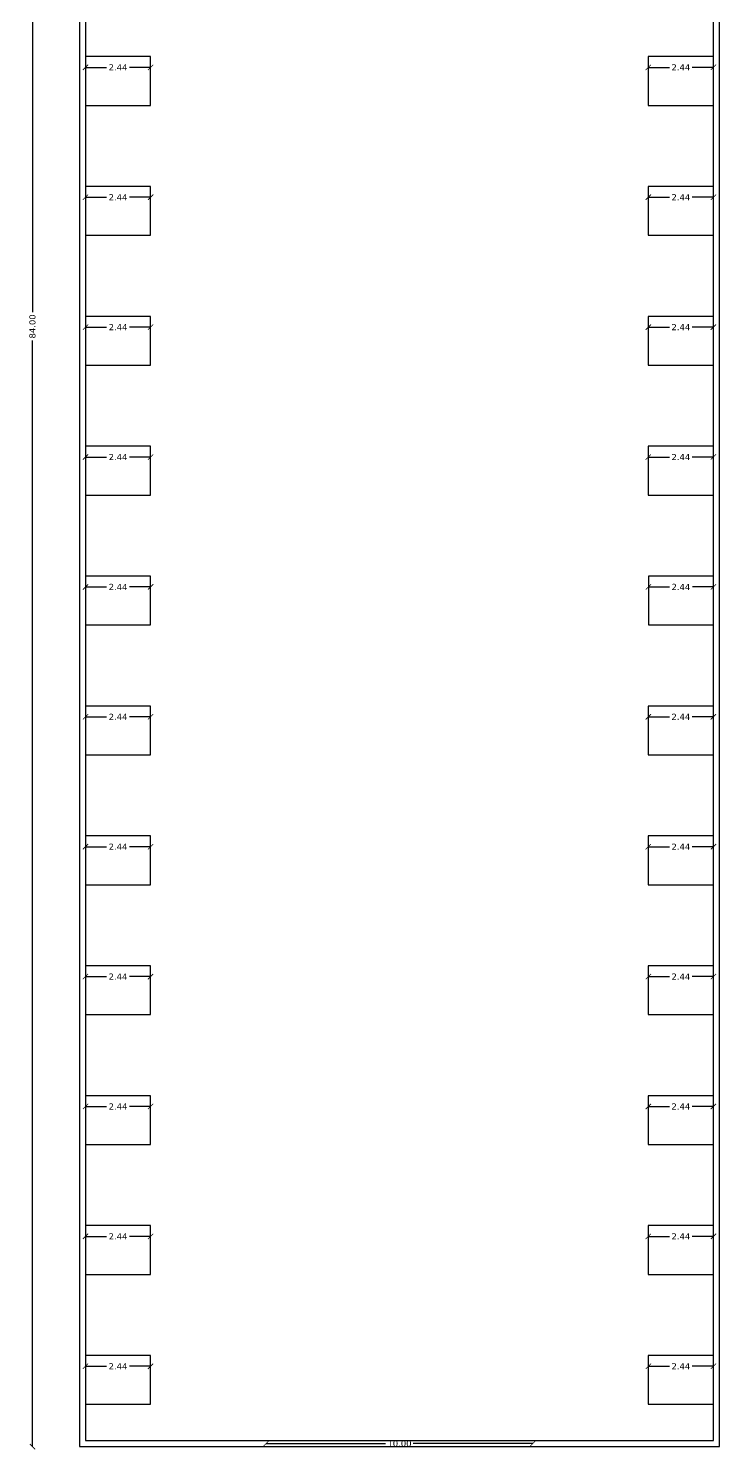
# Model space of a CAD drawing. Header units: metres. Extents: x 1610 to 5629, y 732 to 3974.
# Drawn here: x 1611.4 to 1637.3, y 806.7 to 860 of the extents above; entities that cross this region are included whole.
import ezdxf

# ---------------------------------------------------------------- set-up
doc = ezdxf.new("R2010")
doc.units = ezdxf.units.M
doc.header["$MEASUREMENT"] = 0
doc.header["$PDMODE"] = 2
doc.header["$PDSIZE"] = 50
doc.layers.get('0').update_dxf_attribs({"lineweight": 0})
doc.layers.get('Defpoints').update_dxf_attribs({"lineweight": 0})
for name, color, linetype in [('BLK_2_FLR_0_BLT_UP_AREA', 18, 'Continuous'), ('BLK_2_FLR_0_EXIT_WIDTH_DOOR', 2, 'Continuous'), ('BLK_2_FLR_0_REGULAR_ROOM', 117, 'Continuous'), ('BLK_2_FLR_0_ROOM_1_LIGHT_VENTILATION_1', 3, 'Continuous')]:
    doc.layers.add(name, color=color, linetype=linetype)
doc.layers.add('WORKSHOP_AREA', color=121, linetype='Continuous', lineweight=0)
doc.styles.get("Standard").update_dxf_attribs({"font": 'verdana.ttf', "height": 0.23})
doc.dimstyles.new('123', dxfattribs={"dimtxt": 0.3, "dimasz": 0.2, "dimexe": 0.18, "dimexo": 0.0625, "dimgap": 0.09, "dimtad": 0, "dimzin": 0, "dimdsep": 46, "dimtxsty": 'Standard', "dimblk": 'ARCHTICK', "dimcen": 0.09, "dimse1": 1, "dimse2": 1, "dimadec": 3, "dimazin": 0, "dimtfac": 1, "dimtofl": 0, "dimtmove": 0, "dimatfit": 3, "dimfxl": 0, "dimtolj": 1, "dimtzin": 0, "dimarcsym": 0})

# ---------------------------------------------------------------- blocks, each defined once
blk = doc.blocks.new('_ArchTick')
at = {"color": 0, "linetype": 'ByBlock', "const_width": 0.15}
blk.add_lwpolyline([(-0.5, -0.5), (0.5, 0.5)], dxfattribs=at)
blk = doc.blocks.new('*D89')
at = {"color": 0, "lineweight": -2}
for p, q in [((1611.575, 890.808), (1611.575, 849.338)), ((1611.575, 806.808), (1611.575, 848.278))]:
    blk.add_line(p, q, dxfattribs=at)
at = {"layer": 'Defpoints', "color": 0}
for p in [(1613.335, 890.808), (1611.575, 806.808), (1613.335, 806.808)]:
    blk.add_point(p, dxfattribs=at)
at = {"color": 0, "lineweight": -2, "xscale": 0.2, "yscale": 0.2, "zscale": 0.2}
for p, rotation in [((1611.575, 890.808), 90), ((1611.575, 806.808), 270)]:
    blk.add_blockref('_ArchTick', p, dxfattribs=dict(at, rotation=rotation))
at = {"color": 0, "insert": (1611.575, 848.808), "char_height": 0.23, "attachment_point": 5, "rotation": 90}
blk.add_mtext('\\A1;84.00', dxfattribs=at)
blk = doc.blocks.new('*D91')
at = {"layer": 'BLK_2_FLR_0_EXIT_WIDTH_DOOR', "color": 0, "lineweight": -2}
for p, q in [((1620.335, 806.923), (1624.817, 806.923)), ((1630.335, 806.923), (1625.853, 806.923))]:
    blk.add_line(p, q, dxfattribs=at)
at = {"layer": 'Defpoints', "color": 0}
for p in [(1620.335, 806.923), (1630.335, 806.923), (1630.335, 806.923)]:
    blk.add_point(p, dxfattribs=at)
at = {"layer": 'BLK_2_FLR_0_EXIT_WIDTH_DOOR', "color": 0, "lineweight": -2, "xscale": 0.2, "yscale": 0.2, "zscale": 0.2, "rotation": 180}
blk.add_blockref('_ArchTick', (1620.335, 806.923), dxfattribs=at)
at = {"layer": 'BLK_2_FLR_0_EXIT_WIDTH_DOOR', "color": 0, "lineweight": -2, "xscale": 0.2, "yscale": 0.2, "zscale": 0.2}
blk.add_blockref('_ArchTick', (1630.335, 806.923), dxfattribs=at)
at = {"layer": 'BLK_2_FLR_0_EXIT_WIDTH_DOOR', "color": 0, "lineweight": -3, "insert": (1625.335, 806.923), "char_height": 0.23, "attachment_point": 5}
blk.add_mtext('\\A1;10.00', dxfattribs=at)
blk = doc.blocks.new('*D92')
at = {"layer": 'BLK_2_FLR_0_ROOM_1_LIGHT_VENTILATION_1', "color": 0, "lineweight": -2}
for p, q in [((1613.565, 843.911), (1614.356, 843.911)), ((1616.005, 843.911), (1615.214, 843.911))]:
    blk.add_line(p, q, dxfattribs=at)
at = {"layer": 'Defpoints', "color": 0}
for p in [(1613.565, 844.315), (1616.005, 844.315), (1613.565, 843.911)]:
    blk.add_point(p, dxfattribs=at)
at = {"layer": 'BLK_2_FLR_0_ROOM_1_LIGHT_VENTILATION_1', "color": 0, "lineweight": -2, "xscale": 0.2, "yscale": 0.2, "zscale": 0.2, "rotation": 180}
blk.add_blockref('_ArchTick', (1613.565, 843.911), dxfattribs=at)
at = {"layer": 'BLK_2_FLR_0_ROOM_1_LIGHT_VENTILATION_1', "color": 0, "lineweight": -2, "xscale": 0.2, "yscale": 0.2, "zscale": 0.2}
blk.add_blockref('_ArchTick', (1616.005, 843.911), dxfattribs=at)
at = {"layer": 'BLK_2_FLR_0_ROOM_1_LIGHT_VENTILATION_1', "color": 0, "insert": (1614.785, 843.911), "char_height": 0.23, "attachment_point": 5}
blk.add_mtext('\\A1;2.44', dxfattribs=at)
blk = doc.blocks.new('*D93')
at = {"layer": 'BLK_2_FLR_0_ROOM_1_LIGHT_VENTILATION_1', "color": 0, "lineweight": -2}
for p, q in [((1613.565, 839.041), (1614.356, 839.041)), ((1616.005, 839.041), (1615.214, 839.041))]:
    blk.add_line(p, q, dxfattribs=at)
at = {"layer": 'Defpoints', "color": 0}
for p in [(1613.565, 839.445), (1616.005, 839.445), (1613.565, 839.041)]:
    blk.add_point(p, dxfattribs=at)
at = {"layer": 'BLK_2_FLR_0_ROOM_1_LIGHT_VENTILATION_1', "color": 0, "lineweight": -2, "xscale": 0.2, "yscale": 0.2, "zscale": 0.2, "rotation": 180}
blk.add_blockref('_ArchTick', (1613.565, 839.041), dxfattribs=at)
at = {"layer": 'BLK_2_FLR_0_ROOM_1_LIGHT_VENTILATION_1', "color": 0, "lineweight": -2, "xscale": 0.2, "yscale": 0.2, "zscale": 0.2}
blk.add_blockref('_ArchTick', (1616.005, 839.041), dxfattribs=at)
at = {"layer": 'BLK_2_FLR_0_ROOM_1_LIGHT_VENTILATION_1', "color": 0, "insert": (1614.785, 839.041), "char_height": 0.23, "attachment_point": 5}
blk.add_mtext('\\A1;2.44', dxfattribs=at)
blk = doc.blocks.new('*D94')
at = {"layer": 'BLK_2_FLR_0_ROOM_1_LIGHT_VENTILATION_1', "color": 0, "lineweight": -2}
for p, q in [((1613.565, 834.171), (1614.356, 834.171)), ((1616.005, 834.171), (1615.214, 834.171))]:
    blk.add_line(p, q, dxfattribs=at)
at = {"layer": 'Defpoints', "color": 0}
for p in [(1613.565, 834.575), (1616.005, 834.575), (1613.565, 834.171)]:
    blk.add_point(p, dxfattribs=at)
at = {"layer": 'BLK_2_FLR_0_ROOM_1_LIGHT_VENTILATION_1', "color": 0, "lineweight": -2, "xscale": 0.2, "yscale": 0.2, "zscale": 0.2, "rotation": 180}
blk.add_blockref('_ArchTick', (1613.565, 834.171), dxfattribs=at)
at = {"layer": 'BLK_2_FLR_0_ROOM_1_LIGHT_VENTILATION_1', "color": 0, "lineweight": -2, "xscale": 0.2, "yscale": 0.2, "zscale": 0.2}
blk.add_blockref('_ArchTick', (1616.005, 834.171), dxfattribs=at)
at = {"layer": 'BLK_2_FLR_0_ROOM_1_LIGHT_VENTILATION_1', "color": 0, "insert": (1614.785, 834.171), "char_height": 0.23, "attachment_point": 5}
blk.add_mtext('\\A1;2.44', dxfattribs=at)
blk = doc.blocks.new('*D95')
at = {"layer": 'BLK_2_FLR_0_ROOM_1_LIGHT_VENTILATION_1', "color": 0, "lineweight": -2}
for p, q in [((1613.564, 829.301), (1614.355, 829.301)), ((1616.004, 829.301), (1615.213, 829.301))]:
    blk.add_line(p, q, dxfattribs=at)
at = {"layer": 'Defpoints', "color": 0}
for p in [(1613.564, 829.705), (1616.004, 829.705), (1613.564, 829.301)]:
    blk.add_point(p, dxfattribs=at)
at = {"layer": 'BLK_2_FLR_0_ROOM_1_LIGHT_VENTILATION_1', "color": 0, "lineweight": -2, "xscale": 0.2, "yscale": 0.2, "zscale": 0.2, "rotation": 180}
blk.add_blockref('_ArchTick', (1613.564, 829.301), dxfattribs=at)
at = {"layer": 'BLK_2_FLR_0_ROOM_1_LIGHT_VENTILATION_1', "color": 0, "lineweight": -2, "xscale": 0.2, "yscale": 0.2, "zscale": 0.2}
blk.add_blockref('_ArchTick', (1616.004, 829.301), dxfattribs=at)
at = {"layer": 'BLK_2_FLR_0_ROOM_1_LIGHT_VENTILATION_1', "color": 0, "insert": (1614.784, 829.301), "char_height": 0.23, "attachment_point": 5}
blk.add_mtext('\\A1;2.44', dxfattribs=at)
blk = doc.blocks.new('*D96')
at = {"layer": 'BLK_2_FLR_0_ROOM_1_LIGHT_VENTILATION_1', "color": 0, "lineweight": -2}
for p, q in [((1613.564, 824.431), (1614.355, 824.431)), ((1616.004, 824.431), (1615.213, 824.431))]:
    blk.add_line(p, q, dxfattribs=at)
at = {"layer": 'Defpoints', "color": 0}
for p in [(1613.564, 824.835), (1616.004, 824.835), (1613.564, 824.431)]:
    blk.add_point(p, dxfattribs=at)
at = {"layer": 'BLK_2_FLR_0_ROOM_1_LIGHT_VENTILATION_1', "color": 0, "lineweight": -2, "xscale": 0.2, "yscale": 0.2, "zscale": 0.2, "rotation": 180}
blk.add_blockref('_ArchTick', (1613.564, 824.431), dxfattribs=at)
at = {"layer": 'BLK_2_FLR_0_ROOM_1_LIGHT_VENTILATION_1', "color": 0, "lineweight": -2, "xscale": 0.2, "yscale": 0.2, "zscale": 0.2}
blk.add_blockref('_ArchTick', (1616.004, 824.431), dxfattribs=at)
at = {"layer": 'BLK_2_FLR_0_ROOM_1_LIGHT_VENTILATION_1', "color": 0, "insert": (1614.784, 824.431), "char_height": 0.23, "attachment_point": 5}
blk.add_mtext('\\A1;2.44', dxfattribs=at)
blk = doc.blocks.new('*D97')
at = {"layer": 'BLK_2_FLR_0_ROOM_1_LIGHT_VENTILATION_1', "color": 0, "lineweight": -2}
for p, q in [((1613.564, 819.561), (1614.355, 819.561)), ((1616.004, 819.561), (1615.213, 819.561))]:
    blk.add_line(p, q, dxfattribs=at)
at = {"layer": 'Defpoints', "color": 0}
for p in [(1613.564, 819.965), (1613.564, 819.561), (1616.004, 819.965)]:
    blk.add_point(p, dxfattribs=at)
at = {"layer": 'BLK_2_FLR_0_ROOM_1_LIGHT_VENTILATION_1', "color": 0, "lineweight": -2, "xscale": 0.2, "yscale": 0.2, "zscale": 0.2, "rotation": 180}
blk.add_blockref('_ArchTick', (1613.564, 819.561), dxfattribs=at)
at = {"layer": 'BLK_2_FLR_0_ROOM_1_LIGHT_VENTILATION_1', "color": 0, "lineweight": -2, "xscale": 0.2, "yscale": 0.2, "zscale": 0.2}
blk.add_blockref('_ArchTick', (1616.004, 819.561), dxfattribs=at)
at = {"layer": 'BLK_2_FLR_0_ROOM_1_LIGHT_VENTILATION_1', "color": 0, "insert": (1614.784, 819.561), "char_height": 0.23, "attachment_point": 5}
blk.add_mtext('\\A1;2.44', dxfattribs=at)
blk = doc.blocks.new('*D98')
at = {"layer": 'BLK_2_FLR_0_ROOM_1_LIGHT_VENTILATION_1', "color": 0, "lineweight": -2}
for p, q in [((1613.564, 814.691), (1614.355, 814.691)), ((1616.004, 814.691), (1615.213, 814.691))]:
    blk.add_line(p, q, dxfattribs=at)
at = {"layer": 'Defpoints', "color": 0}
for p in [(1613.564, 815.095), (1616.004, 815.095), (1613.564, 814.691)]:
    blk.add_point(p, dxfattribs=at)
at = {"layer": 'BLK_2_FLR_0_ROOM_1_LIGHT_VENTILATION_1', "color": 0, "lineweight": -2, "xscale": 0.2, "yscale": 0.2, "zscale": 0.2, "rotation": 180}
blk.add_blockref('_ArchTick', (1613.564, 814.691), dxfattribs=at)
at = {"layer": 'BLK_2_FLR_0_ROOM_1_LIGHT_VENTILATION_1', "color": 0, "lineweight": -2, "xscale": 0.2, "yscale": 0.2, "zscale": 0.2}
blk.add_blockref('_ArchTick', (1616.004, 814.691), dxfattribs=at)
at = {"layer": 'BLK_2_FLR_0_ROOM_1_LIGHT_VENTILATION_1', "color": 0, "insert": (1614.784, 814.691), "char_height": 0.23, "attachment_point": 5}
blk.add_mtext('\\A1;2.44', dxfattribs=at)
blk = doc.blocks.new('*D99')
at = {"layer": 'BLK_2_FLR_0_ROOM_1_LIGHT_VENTILATION_1', "color": 0, "lineweight": -2}
for p, q in [((1613.564, 809.821), (1614.355, 809.821)), ((1616.004, 809.821), (1615.213, 809.821))]:
    blk.add_line(p, q, dxfattribs=at)
at = {"layer": 'Defpoints', "color": 0}
for p in [(1613.564, 810.225), (1616.004, 810.225), (1613.564, 809.821)]:
    blk.add_point(p, dxfattribs=at)
at = {"layer": 'BLK_2_FLR_0_ROOM_1_LIGHT_VENTILATION_1', "color": 0, "lineweight": -2, "xscale": 0.2, "yscale": 0.2, "zscale": 0.2, "rotation": 180}
blk.add_blockref('_ArchTick', (1613.564, 809.821), dxfattribs=at)
at = {"layer": 'BLK_2_FLR_0_ROOM_1_LIGHT_VENTILATION_1', "color": 0, "lineweight": -2, "xscale": 0.2, "yscale": 0.2, "zscale": 0.2}
blk.add_blockref('_ArchTick', (1616.004, 809.821), dxfattribs=at)
at = {"layer": 'BLK_2_FLR_0_ROOM_1_LIGHT_VENTILATION_1', "color": 0, "insert": (1614.784, 809.821), "char_height": 0.23, "attachment_point": 5}
blk.add_mtext('\\A1;2.44', dxfattribs=at)
blk = doc.blocks.new('*D100')
at = {"layer": 'BLK_2_FLR_0_ROOM_1_LIGHT_VENTILATION_1', "color": 0, "lineweight": -2}
for p, q in [((1634.664, 809.821), (1635.455, 809.821)), ((1637.104, 809.821), (1636.313, 809.821))]:
    blk.add_line(p, q, dxfattribs=at)
at = {"layer": 'Defpoints', "color": 0}
for p in [(1634.664, 810.225), (1637.104, 810.225), (1634.664, 809.821)]:
    blk.add_point(p, dxfattribs=at)
at = {"layer": 'BLK_2_FLR_0_ROOM_1_LIGHT_VENTILATION_1', "color": 0, "lineweight": -2, "xscale": 0.2, "yscale": 0.2, "zscale": 0.2, "rotation": 180}
blk.add_blockref('_ArchTick', (1634.664, 809.821), dxfattribs=at)
at = {"layer": 'BLK_2_FLR_0_ROOM_1_LIGHT_VENTILATION_1', "color": 0, "lineweight": -2, "xscale": 0.2, "yscale": 0.2, "zscale": 0.2}
blk.add_blockref('_ArchTick', (1637.104, 809.821), dxfattribs=at)
at = {"layer": 'BLK_2_FLR_0_ROOM_1_LIGHT_VENTILATION_1', "color": 0, "insert": (1635.884, 809.821), "char_height": 0.23, "attachment_point": 5}
blk.add_mtext('\\A1;2.44', dxfattribs=at)
blk = doc.blocks.new('*D101')
at = {"layer": 'BLK_2_FLR_0_ROOM_1_LIGHT_VENTILATION_1', "color": 0, "lineweight": -2}
for p, q in [((1634.664, 814.691), (1635.455, 814.691)), ((1637.104, 814.691), (1636.313, 814.691))]:
    blk.add_line(p, q, dxfattribs=at)
at = {"layer": 'Defpoints', "color": 0}
for p in [(1634.664, 815.095), (1637.104, 815.095), (1634.664, 814.691)]:
    blk.add_point(p, dxfattribs=at)
at = {"layer": 'BLK_2_FLR_0_ROOM_1_LIGHT_VENTILATION_1', "color": 0, "lineweight": -2, "xscale": 0.2, "yscale": 0.2, "zscale": 0.2, "rotation": 180}
blk.add_blockref('_ArchTick', (1634.664, 814.691), dxfattribs=at)
at = {"layer": 'BLK_2_FLR_0_ROOM_1_LIGHT_VENTILATION_1', "color": 0, "lineweight": -2, "xscale": 0.2, "yscale": 0.2, "zscale": 0.2}
blk.add_blockref('_ArchTick', (1637.104, 814.691), dxfattribs=at)
at = {"layer": 'BLK_2_FLR_0_ROOM_1_LIGHT_VENTILATION_1', "color": 0, "insert": (1635.884, 814.691), "char_height": 0.23, "attachment_point": 5}
blk.add_mtext('\\A1;2.44', dxfattribs=at)
blk = doc.blocks.new('*D102')
at = {"layer": 'BLK_2_FLR_0_ROOM_1_LIGHT_VENTILATION_1', "color": 0, "lineweight": -2}
for p, q in [((1634.664, 819.561), (1635.455, 819.561)), ((1637.104, 819.561), (1636.313, 819.561))]:
    blk.add_line(p, q, dxfattribs=at)
at = {"layer": 'Defpoints', "color": 0}
for p in [(1634.664, 819.965), (1634.664, 819.561), (1637.104, 819.965)]:
    blk.add_point(p, dxfattribs=at)
at = {"layer": 'BLK_2_FLR_0_ROOM_1_LIGHT_VENTILATION_1', "color": 0, "lineweight": -2, "xscale": 0.2, "yscale": 0.2, "zscale": 0.2, "rotation": 180}
blk.add_blockref('_ArchTick', (1634.664, 819.561), dxfattribs=at)
at = {"layer": 'BLK_2_FLR_0_ROOM_1_LIGHT_VENTILATION_1', "color": 0, "lineweight": -2, "xscale": 0.2, "yscale": 0.2, "zscale": 0.2}
blk.add_blockref('_ArchTick', (1637.104, 819.561), dxfattribs=at)
at = {"layer": 'BLK_2_FLR_0_ROOM_1_LIGHT_VENTILATION_1', "color": 0, "insert": (1635.884, 819.561), "char_height": 0.23, "attachment_point": 5}
blk.add_mtext('\\A1;2.44', dxfattribs=at)
blk = doc.blocks.new('*D103')
at = {"layer": 'BLK_2_FLR_0_ROOM_1_LIGHT_VENTILATION_1', "color": 0, "lineweight": -2}
for p, q in [((1634.664, 824.431), (1635.455, 824.431)), ((1637.104, 824.431), (1636.313, 824.431))]:
    blk.add_line(p, q, dxfattribs=at)
at = {"layer": 'Defpoints', "color": 0}
for p in [(1634.664, 824.835), (1637.104, 824.835), (1634.664, 824.431)]:
    blk.add_point(p, dxfattribs=at)
at = {"layer": 'BLK_2_FLR_0_ROOM_1_LIGHT_VENTILATION_1', "color": 0, "lineweight": -2, "xscale": 0.2, "yscale": 0.2, "zscale": 0.2, "rotation": 180}
blk.add_blockref('_ArchTick', (1634.664, 824.431), dxfattribs=at)
at = {"layer": 'BLK_2_FLR_0_ROOM_1_LIGHT_VENTILATION_1', "color": 0, "lineweight": -2, "xscale": 0.2, "yscale": 0.2, "zscale": 0.2}
blk.add_blockref('_ArchTick', (1637.104, 824.431), dxfattribs=at)
at = {"layer": 'BLK_2_FLR_0_ROOM_1_LIGHT_VENTILATION_1', "color": 0, "insert": (1635.884, 824.431), "char_height": 0.23, "attachment_point": 5}
blk.add_mtext('\\A1;2.44', dxfattribs=at)
blk = doc.blocks.new('*D104')
at = {"layer": 'BLK_2_FLR_0_ROOM_1_LIGHT_VENTILATION_1', "color": 0, "lineweight": -2}
for p, q in [((1634.664, 829.301), (1635.455, 829.301)), ((1637.104, 829.301), (1636.313, 829.301))]:
    blk.add_line(p, q, dxfattribs=at)
at = {"layer": 'Defpoints', "color": 0}
for p in [(1634.664, 829.705), (1637.104, 829.705), (1634.664, 829.301)]:
    blk.add_point(p, dxfattribs=at)
at = {"layer": 'BLK_2_FLR_0_ROOM_1_LIGHT_VENTILATION_1', "color": 0, "lineweight": -2, "xscale": 0.2, "yscale": 0.2, "zscale": 0.2, "rotation": 180}
blk.add_blockref('_ArchTick', (1634.664, 829.301), dxfattribs=at)
at = {"layer": 'BLK_2_FLR_0_ROOM_1_LIGHT_VENTILATION_1', "color": 0, "lineweight": -2, "xscale": 0.2, "yscale": 0.2, "zscale": 0.2}
blk.add_blockref('_ArchTick', (1637.104, 829.301), dxfattribs=at)
at = {"layer": 'BLK_2_FLR_0_ROOM_1_LIGHT_VENTILATION_1', "color": 0, "insert": (1635.884, 829.301), "char_height": 0.23, "attachment_point": 5}
blk.add_mtext('\\A1;2.44', dxfattribs=at)
blk = doc.blocks.new('*D105')
at = {"layer": 'BLK_2_FLR_0_ROOM_1_LIGHT_VENTILATION_1', "color": 0, "lineweight": -2}
for p, q in [((1634.664, 834.171), (1635.455, 834.171)), ((1637.104, 834.171), (1636.313, 834.171))]:
    blk.add_line(p, q, dxfattribs=at)
at = {"layer": 'Defpoints', "color": 0}
for p in [(1634.664, 834.575), (1637.104, 834.575), (1634.664, 834.171)]:
    blk.add_point(p, dxfattribs=at)
at = {"layer": 'BLK_2_FLR_0_ROOM_1_LIGHT_VENTILATION_1', "color": 0, "lineweight": -2, "xscale": 0.2, "yscale": 0.2, "zscale": 0.2, "rotation": 180}
blk.add_blockref('_ArchTick', (1634.664, 834.171), dxfattribs=at)
at = {"layer": 'BLK_2_FLR_0_ROOM_1_LIGHT_VENTILATION_1', "color": 0, "lineweight": -2, "xscale": 0.2, "yscale": 0.2, "zscale": 0.2}
blk.add_blockref('_ArchTick', (1637.104, 834.171), dxfattribs=at)
at = {"layer": 'BLK_2_FLR_0_ROOM_1_LIGHT_VENTILATION_1', "color": 0, "insert": (1635.884, 834.171), "char_height": 0.23, "attachment_point": 5}
blk.add_mtext('\\A1;2.44', dxfattribs=at)
blk = doc.blocks.new('*D106')
at = {"layer": 'BLK_2_FLR_0_ROOM_1_LIGHT_VENTILATION_1', "color": 0, "lineweight": -2}
for p, q in [((1634.665, 839.041), (1635.456, 839.041)), ((1637.105, 839.041), (1636.314, 839.041))]:
    blk.add_line(p, q, dxfattribs=at)
at = {"layer": 'Defpoints', "color": 0}
for p in [(1634.665, 839.445), (1637.105, 839.445), (1634.665, 839.041)]:
    blk.add_point(p, dxfattribs=at)
at = {"layer": 'BLK_2_FLR_0_ROOM_1_LIGHT_VENTILATION_1', "color": 0, "lineweight": -2, "xscale": 0.2, "yscale": 0.2, "zscale": 0.2, "rotation": 180}
blk.add_blockref('_ArchTick', (1634.665, 839.041), dxfattribs=at)
at = {"layer": 'BLK_2_FLR_0_ROOM_1_LIGHT_VENTILATION_1', "color": 0, "lineweight": -2, "xscale": 0.2, "yscale": 0.2, "zscale": 0.2}
blk.add_blockref('_ArchTick', (1637.105, 839.041), dxfattribs=at)
at = {"layer": 'BLK_2_FLR_0_ROOM_1_LIGHT_VENTILATION_1', "color": 0, "insert": (1635.885, 839.041), "char_height": 0.23, "attachment_point": 5}
blk.add_mtext('\\A1;2.44', dxfattribs=at)
blk = doc.blocks.new('*D107')
at = {"layer": 'BLK_2_FLR_0_ROOM_1_LIGHT_VENTILATION_1', "color": 0, "lineweight": -2}
for p, q in [((1634.664, 843.911), (1635.455, 843.911)), ((1637.104, 843.911), (1636.313, 843.911))]:
    blk.add_line(p, q, dxfattribs=at)
at = {"layer": 'Defpoints', "color": 0}
for p in [(1634.664, 844.315), (1637.104, 844.315), (1634.664, 843.911)]:
    blk.add_point(p, dxfattribs=at)
at = {"layer": 'BLK_2_FLR_0_ROOM_1_LIGHT_VENTILATION_1', "color": 0, "lineweight": -2, "xscale": 0.2, "yscale": 0.2, "zscale": 0.2, "rotation": 180}
blk.add_blockref('_ArchTick', (1634.664, 843.911), dxfattribs=at)
at = {"layer": 'BLK_2_FLR_0_ROOM_1_LIGHT_VENTILATION_1', "color": 0, "lineweight": -2, "xscale": 0.2, "yscale": 0.2, "zscale": 0.2}
blk.add_blockref('_ArchTick', (1637.104, 843.911), dxfattribs=at)
at = {"layer": 'BLK_2_FLR_0_ROOM_1_LIGHT_VENTILATION_1', "color": 0, "insert": (1635.884, 843.911), "char_height": 0.23, "attachment_point": 5}
blk.add_mtext('\\A1;2.44', dxfattribs=at)
blk = doc.blocks.new('*D112')
at = {"layer": 'BLK_2_FLR_0_ROOM_1_LIGHT_VENTILATION_1', "color": 0, "lineweight": -2}
for p, q in [((1613.564, 858.521), (1614.355, 858.521)), ((1616.004, 858.521), (1615.213, 858.521))]:
    blk.add_line(p, q, dxfattribs=at)
at = {"layer": 'Defpoints', "color": 0}
for p in [(1613.564, 858.925), (1616.004, 858.925), (1613.564, 858.521)]:
    blk.add_point(p, dxfattribs=at)
at = {"layer": 'BLK_2_FLR_0_ROOM_1_LIGHT_VENTILATION_1', "color": 0, "lineweight": -2, "xscale": 0.2, "yscale": 0.2, "zscale": 0.2, "rotation": 180}
blk.add_blockref('_ArchTick', (1613.564, 858.521), dxfattribs=at)
at = {"layer": 'BLK_2_FLR_0_ROOM_1_LIGHT_VENTILATION_1', "color": 0, "lineweight": -2, "xscale": 0.2, "yscale": 0.2, "zscale": 0.2}
blk.add_blockref('_ArchTick', (1616.004, 858.521), dxfattribs=at)
at = {"layer": 'BLK_2_FLR_0_ROOM_1_LIGHT_VENTILATION_1', "color": 0, "insert": (1614.784, 858.521), "char_height": 0.23, "attachment_point": 5}
blk.add_mtext('\\A1;2.44', dxfattribs=at)
blk = doc.blocks.new('*D113')
at = {"layer": 'BLK_2_FLR_0_ROOM_1_LIGHT_VENTILATION_1', "color": 0, "lineweight": -2}
for p, q in [((1613.564, 853.651), (1614.355, 853.651)), ((1616.004, 853.651), (1615.213, 853.651))]:
    blk.add_line(p, q, dxfattribs=at)
at = {"layer": 'Defpoints', "color": 0}
for p in [(1613.564, 854.055), (1613.564, 853.651), (1616.004, 854.055)]:
    blk.add_point(p, dxfattribs=at)
at = {"layer": 'BLK_2_FLR_0_ROOM_1_LIGHT_VENTILATION_1', "color": 0, "lineweight": -2, "xscale": 0.2, "yscale": 0.2, "zscale": 0.2, "rotation": 180}
blk.add_blockref('_ArchTick', (1613.564, 853.651), dxfattribs=at)
at = {"layer": 'BLK_2_FLR_0_ROOM_1_LIGHT_VENTILATION_1', "color": 0, "lineweight": -2, "xscale": 0.2, "yscale": 0.2, "zscale": 0.2}
blk.add_blockref('_ArchTick', (1616.004, 853.651), dxfattribs=at)
at = {"layer": 'BLK_2_FLR_0_ROOM_1_LIGHT_VENTILATION_1', "color": 0, "insert": (1614.784, 853.651), "char_height": 0.23, "attachment_point": 5}
blk.add_mtext('\\A1;2.44', dxfattribs=at)
blk = doc.blocks.new('*D114')
at = {"layer": 'BLK_2_FLR_0_ROOM_1_LIGHT_VENTILATION_1', "color": 0, "lineweight": -2}
for p, q in [((1613.564, 848.781), (1614.355, 848.781)), ((1616.004, 848.781), (1615.213, 848.781))]:
    blk.add_line(p, q, dxfattribs=at)
at = {"layer": 'Defpoints', "color": 0}
for p in [(1613.564, 849.185), (1616.004, 849.185), (1613.564, 848.781)]:
    blk.add_point(p, dxfattribs=at)
at = {"layer": 'BLK_2_FLR_0_ROOM_1_LIGHT_VENTILATION_1', "color": 0, "lineweight": -2, "xscale": 0.2, "yscale": 0.2, "zscale": 0.2, "rotation": 180}
blk.add_blockref('_ArchTick', (1613.564, 848.781), dxfattribs=at)
at = {"layer": 'BLK_2_FLR_0_ROOM_1_LIGHT_VENTILATION_1', "color": 0, "lineweight": -2, "xscale": 0.2, "yscale": 0.2, "zscale": 0.2}
blk.add_blockref('_ArchTick', (1616.004, 848.781), dxfattribs=at)
at = {"layer": 'BLK_2_FLR_0_ROOM_1_LIGHT_VENTILATION_1', "color": 0, "insert": (1614.784, 848.781), "char_height": 0.23, "attachment_point": 5}
blk.add_mtext('\\A1;2.44', dxfattribs=at)
blk = doc.blocks.new('*D115')
at = {"layer": 'BLK_2_FLR_0_ROOM_1_LIGHT_VENTILATION_1', "color": 0, "lineweight": -2}
for p, q in [((1613.564, 843.911), (1614.355, 843.911)), ((1616.004, 843.911), (1615.213, 843.911))]:
    blk.add_line(p, q, dxfattribs=at)
at = {"layer": 'Defpoints', "color": 0}
for p in [(1613.564, 844.315), (1616.004, 844.315), (1613.564, 843.911)]:
    blk.add_point(p, dxfattribs=at)
at = {"layer": 'BLK_2_FLR_0_ROOM_1_LIGHT_VENTILATION_1', "color": 0, "lineweight": -2, "xscale": 0.2, "yscale": 0.2, "zscale": 0.2, "rotation": 180}
blk.add_blockref('_ArchTick', (1613.564, 843.911), dxfattribs=at)
at = {"layer": 'BLK_2_FLR_0_ROOM_1_LIGHT_VENTILATION_1', "color": 0, "lineweight": -2, "xscale": 0.2, "yscale": 0.2, "zscale": 0.2}
blk.add_blockref('_ArchTick', (1616.004, 843.911), dxfattribs=at)
at = {"layer": 'BLK_2_FLR_0_ROOM_1_LIGHT_VENTILATION_1', "color": 0, "insert": (1614.784, 843.911), "char_height": 0.23, "attachment_point": 5}
blk.add_mtext('\\A1;2.44', dxfattribs=at)
blk = doc.blocks.new('*D116')
at = {"layer": 'BLK_2_FLR_0_ROOM_1_LIGHT_VENTILATION_1', "color": 0, "lineweight": -2}
for p, q in [((1634.664, 843.911), (1635.455, 843.911)), ((1637.104, 843.911), (1636.313, 843.911))]:
    blk.add_line(p, q, dxfattribs=at)
at = {"layer": 'Defpoints', "color": 0}
for p in [(1634.664, 844.315), (1637.104, 844.315), (1634.664, 843.911)]:
    blk.add_point(p, dxfattribs=at)
at = {"layer": 'BLK_2_FLR_0_ROOM_1_LIGHT_VENTILATION_1', "color": 0, "lineweight": -2, "xscale": 0.2, "yscale": 0.2, "zscale": 0.2, "rotation": 180}
blk.add_blockref('_ArchTick', (1634.664, 843.911), dxfattribs=at)
at = {"layer": 'BLK_2_FLR_0_ROOM_1_LIGHT_VENTILATION_1', "color": 0, "lineweight": -2, "xscale": 0.2, "yscale": 0.2, "zscale": 0.2}
blk.add_blockref('_ArchTick', (1637.104, 843.911), dxfattribs=at)
at = {"layer": 'BLK_2_FLR_0_ROOM_1_LIGHT_VENTILATION_1', "color": 0, "insert": (1635.884, 843.911), "char_height": 0.23, "attachment_point": 5}
blk.add_mtext('\\A1;2.44', dxfattribs=at)
blk = doc.blocks.new('*D117')
at = {"layer": 'BLK_2_FLR_0_ROOM_1_LIGHT_VENTILATION_1', "color": 0, "lineweight": -2}
for p, q in [((1634.664, 848.781), (1635.455, 848.781)), ((1637.104, 848.781), (1636.313, 848.781))]:
    blk.add_line(p, q, dxfattribs=at)
at = {"layer": 'Defpoints', "color": 0}
for p in [(1634.664, 849.185), (1637.104, 849.185), (1634.664, 848.781)]:
    blk.add_point(p, dxfattribs=at)
at = {"layer": 'BLK_2_FLR_0_ROOM_1_LIGHT_VENTILATION_1', "color": 0, "lineweight": -2, "xscale": 0.2, "yscale": 0.2, "zscale": 0.2, "rotation": 180}
blk.add_blockref('_ArchTick', (1634.664, 848.781), dxfattribs=at)
at = {"layer": 'BLK_2_FLR_0_ROOM_1_LIGHT_VENTILATION_1', "color": 0, "lineweight": -2, "xscale": 0.2, "yscale": 0.2, "zscale": 0.2}
blk.add_blockref('_ArchTick', (1637.104, 848.781), dxfattribs=at)
at = {"layer": 'BLK_2_FLR_0_ROOM_1_LIGHT_VENTILATION_1', "color": 0, "insert": (1635.884, 848.781), "char_height": 0.23, "attachment_point": 5}
blk.add_mtext('\\A1;2.44', dxfattribs=at)
blk = doc.blocks.new('*D118')
at = {"layer": 'BLK_2_FLR_0_ROOM_1_LIGHT_VENTILATION_1', "color": 0, "lineweight": -2}
for p, q in [((1634.664, 853.651), (1635.455, 853.651)), ((1637.104, 853.651), (1636.313, 853.651))]:
    blk.add_line(p, q, dxfattribs=at)
at = {"layer": 'Defpoints', "color": 0}
for p in [(1634.664, 854.055), (1634.664, 853.651), (1637.104, 854.055)]:
    blk.add_point(p, dxfattribs=at)
at = {"layer": 'BLK_2_FLR_0_ROOM_1_LIGHT_VENTILATION_1', "color": 0, "lineweight": -2, "xscale": 0.2, "yscale": 0.2, "zscale": 0.2, "rotation": 180}
blk.add_blockref('_ArchTick', (1634.664, 853.651), dxfattribs=at)
at = {"layer": 'BLK_2_FLR_0_ROOM_1_LIGHT_VENTILATION_1', "color": 0, "lineweight": -2, "xscale": 0.2, "yscale": 0.2, "zscale": 0.2}
blk.add_blockref('_ArchTick', (1637.104, 853.651), dxfattribs=at)
at = {"layer": 'BLK_2_FLR_0_ROOM_1_LIGHT_VENTILATION_1', "color": 0, "insert": (1635.884, 853.651), "char_height": 0.23, "attachment_point": 5}
blk.add_mtext('\\A1;2.44', dxfattribs=at)
blk = doc.blocks.new('*D119')
at = {"layer": 'BLK_2_FLR_0_ROOM_1_LIGHT_VENTILATION_1', "color": 0, "lineweight": -2}
for p, q in [((1634.664, 858.521), (1635.455, 858.521)), ((1637.104, 858.521), (1636.313, 858.521))]:
    blk.add_line(p, q, dxfattribs=at)
at = {"layer": 'Defpoints', "color": 0}
for p in [(1634.664, 858.925), (1637.104, 858.925), (1634.664, 858.521)]:
    blk.add_point(p, dxfattribs=at)
at = {"layer": 'BLK_2_FLR_0_ROOM_1_LIGHT_VENTILATION_1', "color": 0, "lineweight": -2, "xscale": 0.2, "yscale": 0.2, "zscale": 0.2, "rotation": 180}
blk.add_blockref('_ArchTick', (1634.664, 858.521), dxfattribs=at)
at = {"layer": 'BLK_2_FLR_0_ROOM_1_LIGHT_VENTILATION_1', "color": 0, "lineweight": -2, "xscale": 0.2, "yscale": 0.2, "zscale": 0.2}
blk.add_blockref('_ArchTick', (1637.104, 858.521), dxfattribs=at)
at = {"layer": 'BLK_2_FLR_0_ROOM_1_LIGHT_VENTILATION_1', "color": 0, "insert": (1635.884, 858.521), "char_height": 0.23, "attachment_point": 5}
blk.add_mtext('\\A1;2.44', dxfattribs=at)

msp = doc.modelspace()

# ---------------------------------------------------------------- linework, layer by layer
at = {"layer": 'BLK_2_FLR_0_BLT_UP_AREA', "color": 44}
msp.add_lwpolyline([(1637.335, 806.808), (1637.335, 890.808), (1613.335, 890.808), (1613.335, 806.808)], close=True, dxfattribs=at)
at = {"layer": 'BLK_2_FLR_0_REGULAR_ROOM', "color": 2, "lineweight": -3, "ltscale": 0.25}
msp.add_lwpolyline([(1637.105, 890.578), (1613.565, 890.578), (1613.565, 807.038), (1637.105, 807.038)], close=True, dxfattribs=at)
at = {"layer": 'BLK_2_FLR_0_ROOM_1_LIGHT_VENTILATION_1'}
for points in [[(1613.564, 858.925), (1613.564, 857.095), (1616.004, 857.095), (1616.004, 858.925)], [(1634.664, 858.925), (1634.664, 857.095), (1637.104, 857.095), (1637.104, 858.925)], [(1613.564, 854.055), (1613.564, 852.225), (1616.004, 852.225), (1616.004, 854.055)], [(1634.664, 854.055), (1634.664, 852.225), (1637.104, 852.225), (1637.104, 854.055)], [(1613.564, 849.185), (1613.564, 847.355), (1616.004, 847.355), (1616.004, 849.185)], [(1634.664, 849.185), (1634.664, 847.355), (1637.104, 847.355), (1637.104, 849.185)], [(1613.564, 844.315), (1613.564, 842.485), (1616.004, 842.485), (1616.004, 844.315)], [(1613.565, 844.315), (1613.565, 842.485), (1616.005, 842.485), (1616.005, 844.315)], [(1634.664, 844.315), (1634.664, 842.485), (1637.104, 842.485), (1637.104, 844.315)], [(1634.664, 844.315), (1634.664, 842.485), (1637.104, 842.485), (1637.104, 844.315)], [(1613.565, 839.445), (1613.565, 837.615), (1616.005, 837.615), (1616.005, 839.445)], [(1634.665, 839.445), (1634.665, 837.615), (1637.105, 837.615), (1637.105, 839.445)], [(1613.565, 834.575), (1613.565, 832.745), (1616.005, 832.745), (1616.005, 834.575)], [(1634.664, 834.575), (1634.664, 832.745), (1637.104, 832.745), (1637.104, 834.575)], [(1613.564, 829.705), (1613.564, 827.875), (1616.004, 827.875), (1616.004, 829.705)], [(1634.664, 829.705), (1634.664, 827.875), (1637.104, 827.875), (1637.104, 829.705)], [(1613.564, 824.835), (1613.564, 823.005), (1616.004, 823.005), (1616.004, 824.835)], [(1634.664, 824.835), (1634.664, 823.005), (1637.104, 823.005), (1637.104, 824.835)], [(1613.564, 819.965), (1613.564, 818.135), (1616.004, 818.135), (1616.004, 819.965)], [(1634.664, 819.965), (1634.664, 818.135), (1637.104, 818.135), (1637.104, 819.965)], [(1613.564, 815.095), (1613.564, 813.265), (1616.004, 813.265), (1616.004, 815.095)], [(1634.664, 815.095), (1634.664, 813.265), (1637.104, 813.265), (1637.104, 815.095)], [(1613.564, 810.225), (1613.564, 808.395), (1616.004, 808.395), (1616.004, 810.225)], [(1634.664, 810.225), (1634.664, 808.395), (1637.104, 808.395), (1637.104, 810.225)]]:
    msp.add_lwpolyline(points, close=True, dxfattribs=at)
at = {"layer": 'WORKSHOP_AREA', "color": 121, "lineweight": -3, "ltscale": 0.25}
msp.add_lwpolyline([(1637.105, 890.578), (1613.565, 890.578), (1613.565, 807.038), (1637.105, 807.038)], close=True, dxfattribs=at)

# ---------------------------------------------------------------- dimensions: what is measured, and where the dimension line sits
at = {"color": 7}
dim = msp.add_aligned_dim(p1=(1613.335, 890.808), p2=(1613.335, 806.808), distance=-1.76, dimstyle='123', dxfattribs=at)
dim.commit()
dim.dimension.update_dxf_attribs({"geometry": '*D89', "text_midpoint": (1611.575, 848.808)})
at = {"layer": 'BLK_2_FLR_0_EXIT_WIDTH_DOOR', "lineweight": -3}
dim = msp.add_linear_dim(base=(1630.335, 806.923), p1=(1620.335, 806.923), p2=(1630.335, 806.923), dimstyle='123', dxfattribs=at)
dim.commit()
dim.dimension.update_dxf_attribs({"geometry": '*D91', "text_midpoint": (1625.335, 806.923)})
at = {"layer": 'BLK_2_FLR_0_ROOM_1_LIGHT_VENTILATION_1', "color": 232}
for base, p1, p2, picture, middle in [((1613.564, 858.521), (1616.004, 858.925), (1613.564, 858.925), '*D112', (1614.784, 858.521)), ((1634.664, 858.521), (1637.104, 858.925), (1634.664, 858.925), '*D119', (1635.884, 858.521)), ((1613.564, 853.651), (1616.004, 854.055), (1613.564, 854.055), '*D113', (1614.784, 853.651)), ((1634.664, 853.651), (1637.104, 854.055), (1634.664, 854.055), '*D118', (1635.884, 853.651)), ((1613.564, 848.781), (1616.004, 849.185), (1613.564, 849.185), '*D114', (1614.784, 848.781)), ((1634.664, 848.781), (1637.104, 849.185), (1634.664, 849.185), '*D117', (1635.884, 848.781)), ((1613.565, 843.911), (1616.005, 844.315), (1613.565, 844.315), '*D92', (1614.785, 843.911)), ((1613.564, 843.911), (1616.004, 844.315), (1613.564, 844.315), '*D115', (1614.784, 843.911)), ((1634.664, 843.911), (1637.104, 844.315), (1634.664, 844.315), '*D107', (1635.884, 843.911)), ((1634.664, 843.911), (1637.104, 844.315), (1634.664, 844.315), '*D116', (1635.884, 843.911)), ((1613.565, 839.041), (1616.005, 839.445), (1613.565, 839.445), '*D93', (1614.785, 839.041)), ((1634.665, 839.041), (1637.105, 839.445), (1634.665, 839.445), '*D106', (1635.885, 839.041)), ((1613.565, 834.171), (1616.005, 834.575), (1613.565, 834.575), '*D94', (1614.785, 834.171)), ((1634.664, 834.171), (1637.104, 834.575), (1634.664, 834.575), '*D105', (1635.884, 834.171)), ((1613.564, 829.301), (1616.004, 829.705), (1613.564, 829.705), '*D95', (1614.784, 829.301)), ((1634.664, 829.301), (1637.104, 829.705), (1634.664, 829.705), '*D104', (1635.884, 829.301)), ((1613.564, 824.431), (1616.004, 824.835), (1613.564, 824.835), '*D96', (1614.784, 824.431)), ((1634.664, 824.431), (1637.104, 824.835), (1634.664, 824.835), '*D103', (1635.884, 824.431)), ((1613.564, 819.561), (1616.004, 819.965), (1613.564, 819.965), '*D97', (1614.784, 819.561)), ((1634.664, 819.561), (1637.104, 819.965), (1634.664, 819.965), '*D102', (1635.884, 819.561)), ((1613.564, 814.691), (1616.004, 815.095), (1613.564, 815.095), '*D98', (1614.784, 814.691)), ((1634.664, 814.691), (1637.104, 815.095), (1634.664, 815.095), '*D101', (1635.884, 814.691)), ((1613.564, 809.821), (1616.004, 810.225), (1613.564, 810.225), '*D99', (1614.784, 809.821)), ((1634.664, 809.821), (1637.104, 810.225), (1634.664, 810.225), '*D100', (1635.884, 809.821))]:
    dim = msp.add_linear_dim(base=base, p1=p1, p2=p2, dimstyle='123', dxfattribs=at)
    dim.commit()
    dim.dimension.update_dxf_attribs({"geometry": picture, "text_midpoint": middle})

doc.saveas('drawing.dxf')
